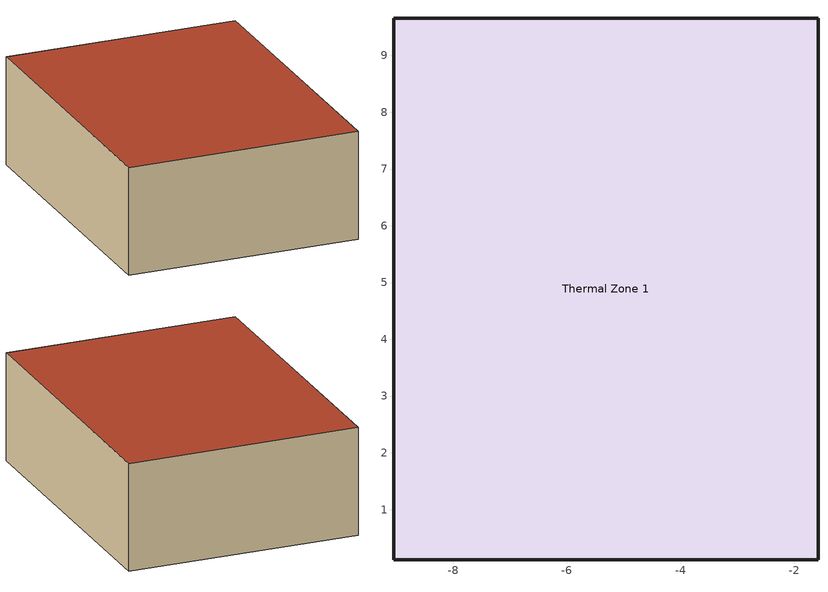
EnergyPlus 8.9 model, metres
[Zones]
Thermal Zone 1
 floor ground (ASHRAE 189.1-2009 ExtRoof IEAD ClimateZone 2-5): -1.58,9.66 -1.58,0.12 -9.06,0.12 -9.06,9.66 z0
 wall outside (ASHRAE 189.1-2009 ExtWall Mass ClimateZone 1): -9.06,0.12 -1.58,0.12 -1.58,9.66 -9.06,9.66 -9.06,0.12 z0:3.5
 roof outside (ASHRAE 189.1-2009 ExtRoof IEAD ClimateZone 1): -1.58,0.12 -1.58,9.66 -9.06,9.66 -9.06,0.12 z3.5
[Building]
Building 1
[Site:Location]
TAIPEI: Latitude {deg}=25.07; Longitude {deg}=121.55; Time Zone {hr}=8; Elevation {m}=6
[Material] Thermal Absorptance=0.9
Name | Roughness | Thickness {m} | Conductivity {W/m-K} | Density {kg/m3} | Specific Heat {J/kg-K} | Solar Absorptance | Visible Absorptance
1/2IN Gypsum | Smooth | 0.0127 | 0.16 | 784.9 | 830 | 0.4 | 0.4
1IN Stucco | Smooth | 0.0253 | 0.6918 | 1858 | 837 | 0.92 | 0.92
8IN Concrete HW | MediumRough | 0.2033 | 1.7296 | 2243 | 837 | 0.65 | 0.65
Metal Decking | MediumSmooth | 0.0015 | 45.006 | 7680 | 418.4 | 0.6 | 0.6
Roof Insulation [18] | MediumRough | 0.1693 | 0.049 | 265 | 836.8 | 0.7 | 0.7
Roof Insulation [21] | MediumRough | 0.2105 | 0.049 | 265 | 836.8 | 0.7 | 0.7
Roof Membrane | VeryRough | 0.0095 | 0.16 | 1121.29 | 1460 | 0.7 | 0.7
Wall Insulation [31] | MediumRough | 0.0337 | 0.0432 | 91 | 837 | 0.5 | 0.5
[WindowMaterial:Blind]
Window Material Blind 1: Slat Orientation=Horizontal; Slat Width {m}=0.025; Slat Separation {m}=0.01875; Slat Thickness {m}=0.001; Slat Angle {deg}=45; Slat Conductivity {W/m-K}=221; Slat Beam Solar Transmittance=0; Front Side Slat Beam Solar Reflectance=0.5; Back Side Slat Beam Solar Reflectance=0.5; Slat Diffuse Solar Transmittance=0; Front Side Slat Diffuse Solar Reflectance=0.5; Back Side Slat Diffuse Solar Reflectance=0.5; Slat Beam Visible Transmittance=0; Front Side Slat Beam Visible Reflectance=0.5; Back Side Slat Beam Visible Reflectance=0.5; Slat Diffuse Visible Transmittance=0; Front Side Slat Diffuse Visible Reflectance=0.5; Back Side Slat Diffuse Visible Reflectance=0.5; Slat Infrared Hemispherical Transmittance=0; Front Side Slat Infrared Hemispherical Emissivity=0.9; Back Side Slat Infrared Hemispherical Emissivity=0.9; Blind to Glass Distance {m}=0.05; Blind Top Opening Multiplier=0.5; Blind Bottom Opening Multiplier=0.5; Blind Left Side Opening Multiplier=0.5; Blind Right Side Opening Multiplier=0.5; Minimum Slat Angle {deg}=0; Maximum Slat Angle {deg}=180
[WindowProperty:ShadingControl]
Shading Control 1: Shading Type=InteriorBlind; Shading Control Type=OnIfHighSolarOnWindow; Setpoint {BasedOnField A4}=27; Shading Control Is Scheduled=No; Glare Control Is Active=No; Shading Device Material=Window Material Blind 1
[Construction]
ASHRAE 189.1-2009 ExtRoof IEAD ClimateZone 1: Roof Membrane, Roof Insulation [18], Metal Decking
ASHRAE 189.1-2009 ExtRoof IEAD ClimateZone 2-5: Roof Membrane, Roof Insulation [21], Metal Decking
ASHRAE 189.1-2009 ExtWall Mass ClimateZone 1: 1IN Stucco, 8IN Concrete HW, Wall Insulation [31], 1/2IN Gypsum
[Zone]
Thermal Zone 1
